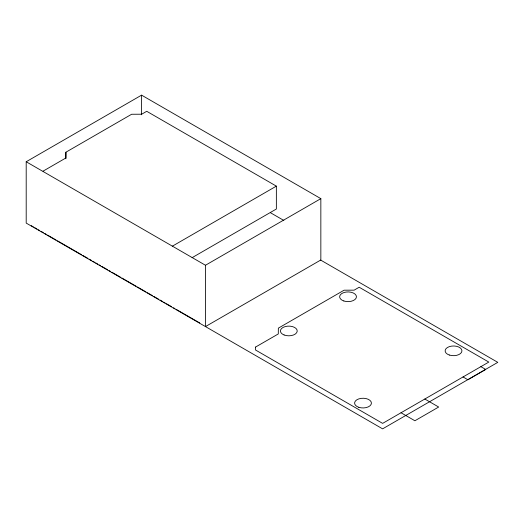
<?xml version="1.0" encoding="UTF-8"?>
<svg xmlns="http://www.w3.org/2000/svg" width="524" height="524" viewBox="0 0 524 524"><rect width="100%" height="100%" fill="white"/><g stroke="black" fill="none" stroke-linecap="round" stroke-linejoin="round"><path stroke-width="0.79" d="M192.118 257.657L276.358 209.024L276.358 186.138L146.733 111.298L141.677 114.219L131.635 114.258L65.906 152.209L65.834 158.006L43.079 171.138M26.2 161.752L141.578 95.145L320.845 198.642L320.845 259.969L205.467 326.583L205.467 265.255L26.2 161.752L26.2 223.086L382.605 428.855L497.8 362.353L320.662 260.081M172.298 246.214L276.358 186.138M205.467 265.255L320.845 198.642M270.377 212.679L283.831 220.44M480.868 366.656L485.728 369.459L467.893 379.756L463.033 376.953M424.807 399.019L438.68 407.03L414.897 420.759L401.024 412.748M31.263 225.674L33.392 226.899M34.807 227.717L36.929 228.942M38.344 229.761L39.759 230.58M41.173 231.398L43.302 232.623M44.717 233.435L46.132 234.254M47.546 235.073L56.042 239.979M57.457 240.798L81.521 254.69M82.943 255.509L87.894 258.365M89.309 259.183L91.431 260.408M92.846 261.227L94.268 262.046M95.682 262.865L97.805 264.089M99.219 264.908L100.634 265.727M102.049 266.539L107.715 269.814M109.13 270.626L110.544 271.445M111.959 272.264L120.455 277.17M121.869 277.982L136.03 286.156M137.445 286.975L145.941 291.881M147.355 292.7L152.307 295.556M153.722 296.374L158.68 299.237M160.095 300.056L162.217 301.28M163.632 302.099L165.053 302.911M166.468 303.73L171.42 306.592M173.542 307.817L174.964 308.636M176.378 309.455L199.736 322.941M141.578 95.145L141.578 114.769M65.906 152.209L65.906 158.746M255.535 347.078L255.496 349.98L382.631 423.379L488.807 362.077L359.182 287.237L354.132 290.158L344.085 290.198L278.355 328.148L278.29 333.945L255.535 347.078M358.802 407.305A8.41 4.854 0 0 0 371.418 403.1A8.41 4.854 0 0 0 358.802 398.895A8.41 4.854 0 0 0 358.802 407.305M343.836 300.979A8.41 4.854 0 0 0 356.444 296.774A8.41 4.854 0 0 0 343.836 292.569A8.41 4.854 0 0 0 343.836 300.979M284.106 334.98A8.41 4.854 0 0 0 297.206 331.306A8.41 4.854 0 0 0 285.148 326.596A8.41 4.854 0 0 0 284.106 334.98M449.33 355.036A8.41 4.854 0 0 0 461.945 350.838A8.41 4.854 0 0 0 449.33 346.633A8.41 4.854 0 0 0 449.33 355.036"/></g></svg>
